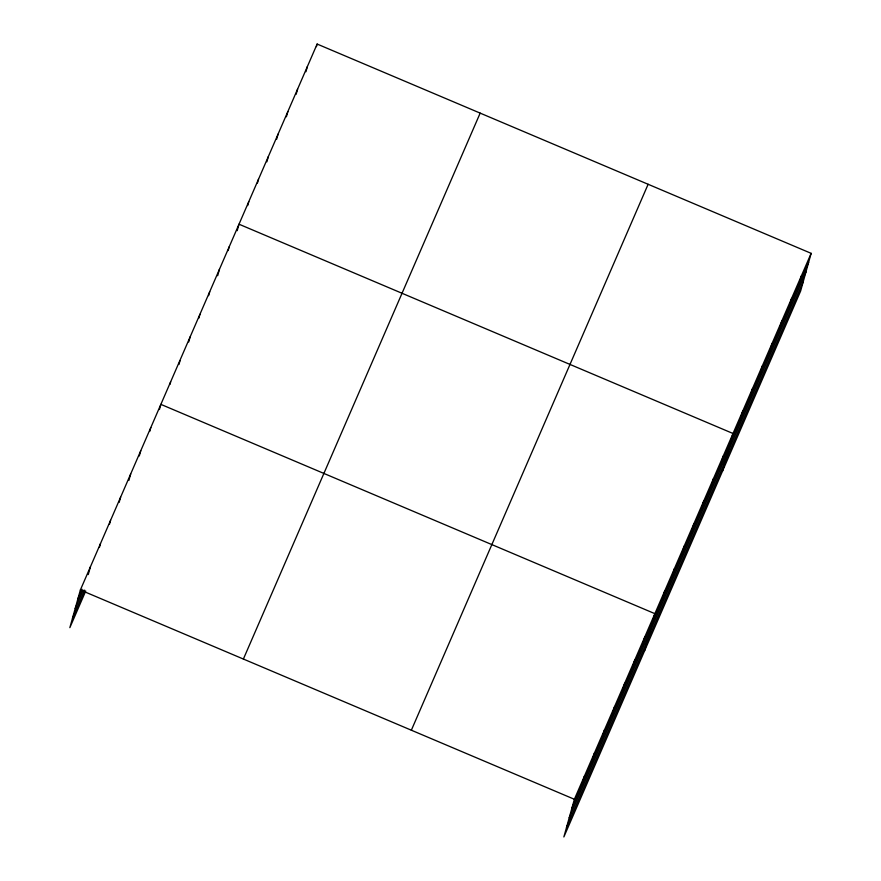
<?xml version="1.0" encoding="UTF-8"?>
<svg xmlns="http://www.w3.org/2000/svg" width="881" height="881" viewBox="0 0 881 881"><rect width="100%" height="100%" fill="white"/><g stroke="black" fill="none" stroke-linecap="round" stroke-linejoin="round"><path stroke-width="1.32" d="M811.148 253.343L574.379 799.276L563.862 836.95L800.631 291.016L811.148 253.343L317.138 44.05L80.369 589.984L69.852 627.657L85.732 591.019M88.254 574.544L90.435 566.78M99.41 547.464L100.489 543.577M109.475 524.261L110.554 520.374M119.166 502.357L120.62 497.17M128.868 480.442L130.685 473.967M139.297 455.951L140.74 450.764M149.726 431.448L150.805 427.56M159.428 409.544L160.871 404.368L654.88 613.661L644.363 651.334M169.912 384.435L170.639 381.847M178.953 364.503L180.043 360.615M188.721 341.982L190.175 336.806M198.853 318.173L199.943 314.286M208.621 295.653L209.7 291.765M217.662 275.72L219.468 269.245M228.157 250.611L229.236 246.724M237.198 230.679L239.004 224.203L733.014 433.496L722.497 471.181M247.693 205.57L248.772 201.683M257.45 183.05L258.54 179.162M266.866 161.829L268.309 156.653M276.623 139.308L278.077 134.132M286.391 116.788L287.845 111.612M296.159 94.267L297.613 89.091M305.927 71.746L307.381 66.571M316.422 46.638L317.138 44.05M581.912 785.136L584.444 776.073M591.966 761.933L594.499 752.87M602.031 738.73L604.564 729.666M612.097 715.537L614.63 706.463M622.162 692.334L624.695 683.26M632.228 669.131L634.749 660.067M642.282 645.927L644.815 636.864M662.116 600.203L664.648 591.14M671.884 577.683L674.417 568.619M681.652 555.162L684.185 546.099M691.42 532.642L693.953 523.578M701.188 510.121L703.721 501.058M710.956 487.611L713.478 478.537M720.713 465.091L723.246 456.017M740.249 420.05L742.782 410.987M750.017 397.529L752.55 388.466M759.785 375.009L762.318 365.945M769.553 352.488L772.086 343.425M779.322 329.968L781.854 320.904M789.09 307.447L791.623 298.384M798.858 284.926L801.391 275.863M77.836 599.047L82.076 589.279M75.204 608.485L83.144 590.171M72.484 618.22L84.664 590.127M243.387 659.043L480.167 113.12M411.35 730.206L648.13 184.272M571.846 808.34L808.626 262.406M569.214 817.777L805.983 271.855M566.494 827.512L803.274 281.579M80.369 589.984L574.379 799.276"/></g></svg>
